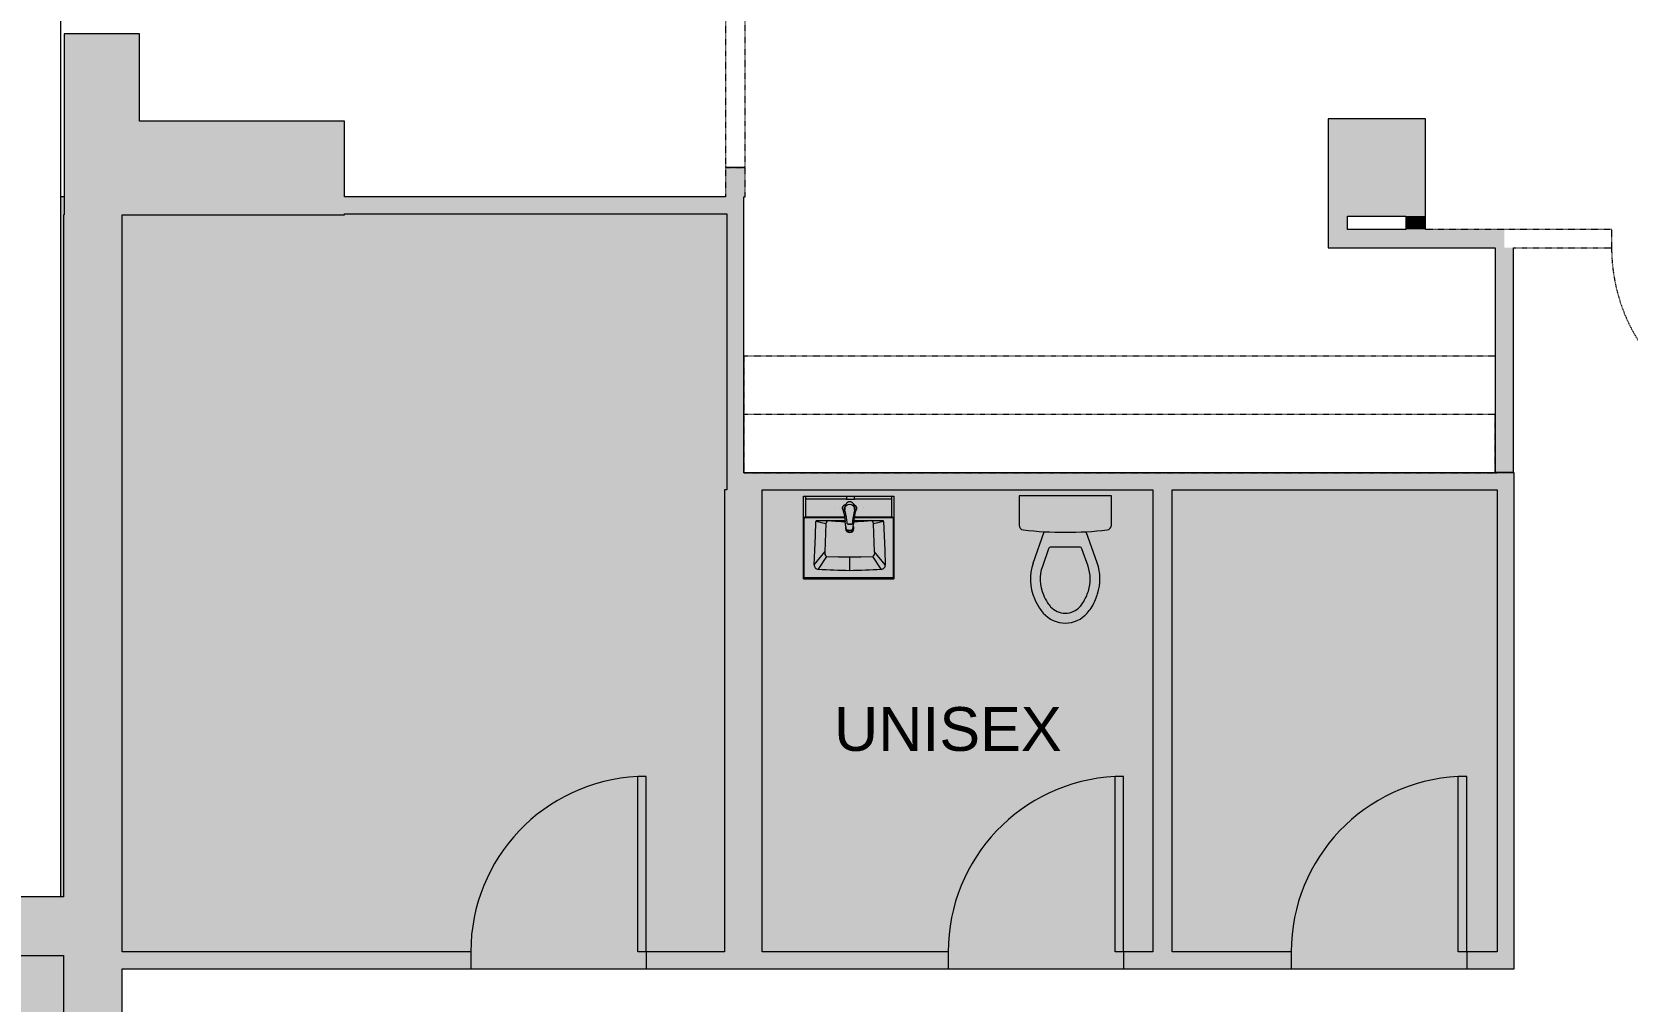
# Model space of a CAD drawing. Header units: inches. Extents: x -674 to 800, y -349 to 915.
# Drawn here: x -411.7 to -83.7, y 460.5 to 659.8 of the extents above; entities that cross this region are included whole.
import ezdxf

# ---------------------------------------------------------------- set-up
doc = ezdxf.new("R2010")
doc.units = ezdxf.units.IN
doc.header["$MEASUREMENT"] = 0
for name, pattern in [('Demolished', [0.1875, 0.125, -0.0625]), ('Demolished 3_128_', [0.046875, 0.023437, -0.023437]), ('Hidden 1_16_', [0.09375, 0.0625, -0.03125])]:
    doc.linetypes.add(name, pattern=pattern)
for name, color, linetype, lineweight in [('A-DETL-GENF', 92, 'Continuous', 9), ('A-DETL-THIN', 151, 'Continuous', 9), ('A-DOOR', 31, 'Continuous', 13), ('A-FLOR', 192, 'Continuous', 13), ('A-WALL', 113, 'Continuous', 13), ('A-WALL-PATT', 111, 'Continuous', 13), ('G-ANNO-TEXT', 231, 'Continuous', 9), ('P-SANR-FIXT', 6, 'Continuous', 13), ('Q-CASE', 31, 'Demolished', 9)]:
    doc.layers.add(name, color=color, linetype=linetype, lineweight=lineweight)
doc.styles.add('Arial_1', font='arial.ttf', dxfattribs={"height": 9})

# ---------------------------------------------------------------- blocks, each defined once
blk = doc.blocks.new('Single-Flush - 36_ x 84_-1515426-New Construction - Demolition Plan')
at = {"layer": 'A-DOOR', "color": 251, "lineweight": 20}
for p, q in [((16.25, 1.75), (16.25, 37.77)), ((18, 37.77), (16.25, 37.77)), ((18, 1.75), (18, 37.77)), ((18, 1.75), (16.25, 1.75))]:
    blk.add_line(p, q, dxfattribs=at)
at = {"layer": 'A-DOOR', "lineweight": 9}
blk.add_arc((18, 1.75), 36.07, 92.7812, 180, dxfattribs=at)
blk = doc.blocks.new('Toilet - Floor-Mounted - 2D - ADA-991295-New Construction - Demolition Plan')
at = {"layer": 'P-SANR-FIXT'}
for p, q in [((9.5, 0), (-9.5, 0)), ((-9.5, 0), (-9.5, -6)), ((9.5, -6), (9.5, 0)), ((-6.59, -13.86), (-4.32, -7.37)), ((6.57, -13.8), (4.32, -7.37)), ((-3.43, -10.9), (-4.71, -14.52)), ((2.96, -10.56), (-2.96, -10.56)), ((4.68, -14.46), (3.43, -10.9))]:
    blk.add_line(p, q, dxfattribs=at)
for centre, radius, start, end in [((-8.5, -6), 1, 180, 263.316), ((8.5, -6), 1, 276.684, 360), ((0, 66.53), 74.03, 263.316, 276.684), ((-2.96, -11.06), 0.5, 90, 160.6685), ((2.96, -11.06), 0.5, 19.3315, 90), ((2.84, -17.17), 10, 160.6685, 203.3287), ((2.84, -17.17), 8, 160.6685, 203.3287), ((-2.87, -17.11), 8, 342.1371, 19.3315), ((-2.87, -17.11), 10, 342.1371, 19.3315), ((-5.91, -16.13), 11.2, 328.4728, 342.1371), ((6.53, -15.58), 14.01, 203.3287, 212.3538), ((6.53, -15.58), 12.01, 203.3287, 212.1619), ((3.98, -16.66), 9.29, 214.879, 221.2014), ((0, -20.15), 4, 221.2014, 318.7986), ((-3.98, -16.66), 9.29, 318.7986, 325.0594), ((-5.91, -16.13), 13.2, 328.2162, 342.1371), ((3.98, -16.66), 11.29, 214.6359, 221.2014), ((0, -20.15), 6, 221.2014, 318.7986), ((-3.98, -16.66), 11.29, 318.7986, 325.3641)]:
    blk.add_arc(centre, radius, start, end, dxfattribs=at)
blk = doc.blocks.new('Sink - Restroom - Wall Mounted - Default-V5-New Construction - Demolition Plan')
at = {"layer": 'P-SANR-FIXT'}
for p, q in [((-9.51, 1.62), (-9.4, 1.62)), ((-9.51, -15.36), (-9.51, 1.62)), ((-9.4, 1.62), (-9.09, 1.62)), ((-9.09, 1.62), (-0.68, 1.62)), ((-9.09, 1.62), (-9.09, 1)), ((-0.68, 1), (-9.09, 1)), ((-9.09, 1), (-9.09, -2.41)), ((-0.68, 1.62), (0.03, 1.62)), ((-0.68, 1.62), (-0.68, 1)), ((-0.68, 1), (0.03, 1)), ((0.03, 1.62), (0.94, 1.62)), ((0.03, 1), (0.94, 1)), ((0.94, 1.62), (8.65, 1.62)), ((0.94, 1), (0.94, 1.62)), ((8.65, 1), (0.94, 1)), ((8.65, 1.62), (8.96, 1.62)), ((8.65, 1), (8.65, 1.62)), ((8.65, -2.41), (8.65, 1)), ((8.96, 1.62), (9.07, 1.62)), ((9.07, 1.62), (9.07, -15.35)), ((-9.13, -2.59), (-9.31, -2.77)), ((-9.31, -2.77), (-1.07, -2.77)), ((-9.13, -2.59), (-1.1, -2.59)), ((0.99, -2.77), (8.87, -2.77)), ((1.02, -2.59), (8.69, -2.59)), ((8.87, -2.77), (8.69, -2.59)), ((-9.45, -3.39), (-9.45, -15.09)), ((-4.92, -4.04), (-6.95, -3.56)), ((-6.93, -3.39), (-0.97, -3.39)), ((-4.92, -4.04), (-5.12, -9.79)), ((1.09, -3.39), (0.89, -3.41)), ((0.9, -3.39), (6.88, -3.39)), ((6.92, -3.56), (4.9, -4.04)), ((5.1, -9.79), (4.9, -4.04)), ((9, -15.09), (9, -3.39)), ((-7.34, -12.45), (-5.12, -9.79)), ((7.31, -12.45), (5.1, -9.79)), ((-4.76, -10.78), (-6.48, -13.38)), ((-4.76, -10.78), (-2.33, -10.87)), ((-2.33, -10.87), (2.3, -10.87)), ((-0.01, -13.63), (-0.01, -10.97)), ((2.3, -10.87), (4.73, -10.78)), ((6.46, -13.38), (4.73, -10.78)), ((-9.45, -15.09), (-9.51, -15.36)), ((-9.51, -15.36), (9.06, -15.36)), ((-9.45, -15.09), (9, -15.09)), ((9.07, -15.35), (9, -15.09)), ((9.06, -15.36), (9.07, -15.35))]:
    blk.add_line(p, q, dxfattribs=at)
at = {"layer": 'P-SANR-FIXT', "flags": 128}
for points in [[(-9.31, -2.77), (-9.35, -2.8), (-9.38, -2.87), (-9.41, -2.97), (-9.43, -3.09), (-9.44, -3.24), (-9.45, -3.39)], [(-9.09, -2.41), (-9.09, -2.45), (-9.1, -2.49), (-9.1, -2.53), (-9.11, -2.56), (-9.12, -2.58), (-9.13, -2.59)], [(8.69, -2.59), (8.68, -2.58), (8.67, -2.56), (8.66, -2.53), (8.65, -2.49), (8.65, -2.45), (8.65, -2.41)], [(9, -3.39), (9, -3.24), (8.99, -3.09), (8.97, -2.97), (8.94, -2.87), (8.91, -2.8), (8.87, -2.77)], [(-7.34, -12.45), (-7.21, -9.49), (-7.08, -6.52), (-6.95, -3.56)], [(6.92, -3.56), (7.05, -6.52), (7.18, -9.49), (7.31, -12.45)], [(-0.01, -10.97), (-1.17, -10.92), (-2.33, -10.87)], [(2.3, -10.87), (1.14, -10.92), (-0.01, -10.97)]]:
    blk.add_lwpolyline(points, dxfattribs=at)
at = {"layer": 'P-SANR-FIXT'}
for centre, radius, start, end in [((-6.11, -3.6), 0.84, 165.4525, 177.4886), ((-4.26, -4.04), 0.663, 91.9155, 180), ((-1, 29.17), 32.72, 264.4886, 270.0864), ((0.01, -5.01), 0.856, 155.7776, 180), ((0.01, -5.01), 0.856, 180, 360), ((0.01, -5.01), 0.856, 0, 30), ((0.97, 29.17), 32.72, 269.8373, 275.5114), ((4.23, -4.04), 0.663, 360, 88.0845), ((5.98, -3.73), 0.961, 9.8799, 20.659), ((-4.24, -10.03), 0.913, 164.557, 235.5318), ((4.22, -10.03), 0.913, 304.4682, 15.443), ((-6.45, -12.49), 0.892, 177.4886, 267.793), ((6.42, -12.49), 0.892, 272.207, 2.5114), ((2.32, 131.11), 144.75, 266.5114, 269.0747), ((-2.35, 131.11), 144.75, 270.9253, 273.4886)]:
    blk.add_arc(centre, radius, start, end, dxfattribs=at)
blk = doc.blocks.new('Faucet-Restroom - Default-V6-New Construction - Demolition Plan')
at = {"layer": 'P-SANR-FIXT'}
for p, q in [((-0.66, 6.13), (-0.66, 5.94)), ((0.34, 5.94), (0.34, 6.13)), ((-1.16, 1.72), (-1.16, 1.46)), ((0.84, 1.47), (0.84, 1.72))]:
    blk.add_line(p, q, dxfattribs=at)
at = {"layer": 'P-SANR-FIXT', "flags": 128}
for points in [[(-1.05, 4.3), (-1.11, 3.84), (-1.23, 3.08), (-1.32, 2.6), (-1.38, 2.3), (-1.47, 1.95), (-1.51, 1.84), (-1.52, 1.8)], [(-0.81, 5.94), (-0.91, 5.28), (-0.97, 4.81), (-1.05, 4.3)], [(-0.65, 6.16), (-0.62, 6.18), (-0.58, 6.2), (-0.53, 6.23), (-0.46, 6.24), (-0.38, 6.26), (-0.29, 6.27), (-0.2, 6.27), (-0.11, 6.27), (-0.02, 6.27), (0.07, 6.26), (0.15, 6.24), (0.21, 6.23), (0.27, 6.2), (0.31, 6.18), (0.34, 6.16)], [(0.5, 5.94), (0.6, 5.29), (0.74, 4.36), (0.75, 4.3)], [(1.25, 1.82), (1.24, 1.86), (1.21, 1.95), (1.16, 2.09), (1.05, 2.54), (0.93, 3.18), (0.82, 3.83), (0.75, 4.3)], [(-3.08, 1.33), (-3.08, 1.33), (-3.08, 1.33), (-3.08, 1.33), (-3.08, 1.33), (-3.08, 1.33), (-3.08, 1.33), (-3.08, 1.33), (-3.08, 1.33), (-3.08, 1.33), (-3.08, 1.33), (-3.08, 1.33), (-3.08, 1.33), (-3.08, 1.33), (-3.08, 1.33), (-3.08, 1.33), (-3.08, 1.33), (-3.08, 1.33), (-3.08, 1.33), (-3.08, 1.33), (-3.08, 1.33), (-3.08, 1.33), (-3.08, 1.33), (-3.08, 1.33), (-3.08, 1.33), (-3.08, 1.32), (-3.08, 1.32), (-3.08, 1.32), (-3.08, 1.32), (-3.08, 1.32), (-3.08, 1.32), (-3.08, 1.32), (-3.08, 1.32), (-3.08, 1.32), (-3.08, 1.32), (-3.08, 1.32), (-3.08, 1.32), (-3.08, 1.32), (-3.08, 1.32), (-3.08, 1.32), (-3.08, 1.32), (-3.08, 1.32), (-3.08, 1.32), (-3.08, 1.32), (-3.08, 1.32), (-3.08, 1.31), (-3.08, 1.31), (-3.08, 1.31), (-3.08, 1.31), (-3.08, 1.31), (-3.08, 1.31), (-3.08, 1.31), (-3.08, 1.31), (-3.08, 1.31), (-3.08, 1.31), (-3.08, 1.31), (-3.08, 1.31), (-3.08, 1.31), (-3.08, 1.31), (-3.08, 1.31), (-3.08, 1.31), (-3.08, 1.31), (-3.08, 1.31), (-3.08, 1.31), (-3.08, 1.31), (-3.08, 1.31), (-3.08, 1.31), (-3.08, 1.31), (-3.08, 1.31), (-3.08, 1.31), (-3.08, 1.31)], [(-1.24, 1.75), (-1.2, 2.01), (-1.09, 2.26)], [(0.93, 1.75), (0.89, 1.48), (0.78, 1.23), (0.61, 1.02), (0.39, 0.86), (0.12, 0.76), (-0.16, 0.72), (-0.44, 0.76), (-0.7, 0.86), (-0.92, 1.02), (-1.09, 1.23), (-1.2, 1.48), (-1.24, 1.75)], [(-1.15, 1.81), (-1.16, 1.77), (-1.16, 1.73), (-1.16, 1.72)], [(-1.1, 2.23), (-1.1, 2.24), (-1.07, 2.32), (-1.03, 2.52)], [(0.68, 2.56), (0.73, 2.37), (0.76, 2.29), (0.77, 2.26)], [(0.78, 2.26), (0.89, 2.01), (0.93, 1.75)], [(0.84, 1.72), (0.84, 1.76), (0.84, 1.8), (0.84, 1.84)], [(2.93, 1.31), (2.93, 1.31), (2.93, 1.31), (2.93, 1.31), (2.93, 1.31), (2.93, 1.31), (2.93, 1.31), (2.93, 1.31), (2.93, 1.31), (2.93, 1.31), (2.93, 1.31), (2.93, 1.31), (2.93, 1.31), (2.93, 1.31), (2.93, 1.31), (2.93, 1.31), (2.93, 1.31), (2.93, 1.31), (2.93, 1.31), (2.93, 1.31), (2.93, 1.31), (2.93, 1.31), (2.93, 1.31), (2.93, 1.31), (2.93, 1.31), (2.93, 1.31), (2.93, 1.32), (2.93, 1.32), (2.93, 1.32), (2.93, 1.32), (2.93, 1.32), (2.93, 1.32), (2.93, 1.32), (2.93, 1.32), (2.93, 1.32), (2.93, 1.32), (2.93, 1.32), (2.93, 1.32), (2.93, 1.32), (2.93, 1.32), (2.93, 1.32), (2.93, 1.32), (2.93, 1.32), (2.93, 1.32), (2.93, 1.32), (2.93, 1.32), (2.93, 1.33), (2.93, 1.33), (2.93, 1.33), (2.93, 1.33), (2.93, 1.33), (2.93, 1.33), (2.93, 1.33), (2.93, 1.33), (2.93, 1.33), (2.93, 1.33), (2.93, 1.33), (2.93, 1.33), (2.93, 1.33), (2.93, 1.33), (2.93, 1.33), (2.93, 1.33), (2.93, 1.33), (2.93, 1.33), (2.93, 1.33), (2.93, 1.33), (2.93, 1.33), (2.93, 1.33), (2.93, 1.33), (2.93, 1.33), (2.93, 1.33)]]:
    blk.add_lwpolyline(points, dxfattribs=at)
at = {"layer": 'P-SANR-FIXT'}
for centre, major_axis, start_param, end_param in [((-0.18, 4.69), (1.96, 0), 1.327973, 1.81362), ((-0.18, 4.97), (1.61, 0), 4.415652, 5.009126)]:
    blk.add_ellipse(centre, major_axis=major_axis, ratio=0.079199, start_param=start_param, end_param=end_param, dxfattribs=at)
for points, knots in [([(-1.24, 1.75), (-1.19, 1.86), (-1.09, 2.18), (-0.95, 2.9), (-0.85, 3.5), (-0.8, 3.82)], [0, 0, 0, 0, 0.25, 0.5, 0.7453273, 0.7453273, 0.7453273, 0.7453273]), ([(-0.81, 5.94), (-0.81, 5.96), (-0.76, 6.01), (-0.58, 6.06), (-0.34, 6.09), (-0.09, 6.09), (0.1, 6.08), (0.24, 6.06), (0.33, 6.04), (0.4, 6.02), (0.46, 5.99), (0.49, 5.97), (0.5, 5.95), (0.5, 5.94)], [-1, -1, -1, -1, -0.852941, -0.705882, -0.588235, -0.470588, -0.352941, -0.294118, -0.235294, -0.176471, -0.117647, -0.058824, 0, 0, 0, 0]), ([(0.45, 3.82), (0.5, 3.5), (0.61, 2.9), (0.77, 2.18), (0.87, 1.86), (0.93, 1.75)], [0.2546727, 0.2546727, 0.2546727, 0.2546727, 0.5, 0.75, 1, 1, 1, 1]), ([(-1.58, 1.58), (-1.57, 1.65), (-1.55, 1.72), (-1.52, 1.79), (-1.52, 1.8)], [0, 0, 0, 0, 0.05555556, 0.06468184, 0.06468184, 0.06468184, 0.06468184]), ([(-0.98, 0.72), (-1.05, 0.75), (-1.14, 0.82), (-1.24, 0.9), (-1.29, 0.95), (-1.34, 0.99), (-1.38, 1.05), (-1.42, 1.1), (-1.45, 1.14), (-1.47, 1.16), (-1.49, 1.2), (-1.51, 1.26), (-1.54, 1.32), (-1.56, 1.37), (-1.57, 1.43), (-1.58, 1.49), (-1.58, 1.55), (-1.58, 1.58)], [0, 0, 0, 0, 0.2, 0.3, 0.35, 0.4, 0.475, 0.55, 0.5875, 0.60625, 0.625, 0.7, 0.775, 0.8125, 0.85, 0.925, 1, 1, 1, 1]), ([(-1.15, 1.36), (-1.15, 1.29), (-1.13, 1.13), (-1.06, 0.91), (-1.01, 0.78), (-0.98, 0.72)], [0.68454, 0.68454, 0.68454, 0.68454, 0.7777778, 0.8888889, 1, 1, 1, 1]), ([(-0.98, 0.72), (-0.95, 0.67), (-0.9, 0.6), (-0.84, 0.53), (-0.8, 0.49), (-0.77, 0.46), (-0.74, 0.44), (-0.7, 0.4), (-0.64, 0.36), (-0.58, 0.33), (-0.54, 0.3), (-0.5, 0.28), (-0.46, 0.27), (-0.4, 0.25), (-0.31, 0.22), (-0.22, 0.21), (-0.16, 0.21)], [0, 0, 0, 0, 0.166667, 0.25, 0.291667, 0.333333, 0.375, 0.416667, 0.5, 0.583333, 0.625, 0.666667, 0.708333, 0.75, 0.833333, 1, 1, 1, 1]), ([(-0.16, 0.21), (-0.1, 0.21), (-0.01, 0.22), (0.08, 0.25), (0.13, 0.26), (0.17, 0.28), (0.21, 0.3), (0.25, 0.32), (0.31, 0.35), (0.36, 0.39), (0.4, 0.42), (0.43, 0.45), (0.46, 0.47), (0.5, 0.51), (0.56, 0.58), (0.61, 0.64), (0.64, 0.68)], [0, 0, 0, 0, 0.166667, 0.25, 0.291667, 0.333333, 0.375, 0.416667, 0.5, 0.583333, 0.625, 0.666667, 0.708333, 0.75, 0.833333, 1, 1, 1, 1]), ([(1.32, 1.58), (1.32, 1.54), (1.31, 1.48), (1.3, 1.41), (1.28, 1.35), (1.26, 1.29), (1.24, 1.24), (1.22, 1.2), (1.2, 1.16), (1.17, 1.13), (1.15, 1.09), (1.11, 1.04), (1.07, 1), (1.03, 0.95), (0.99, 0.91), (0.93, 0.86), (0.82, 0.78), (0.72, 0.72), (0.64, 0.68)], [0, 0, 0, 0, 0.1, 0.15, 0.2, 0.25, 0.3, 0.35, 0.375, 0.4, 0.45, 0.5, 0.55, 0.6, 0.65, 0.7, 0.8, 1, 1, 1, 1]), ([(0.64, 0.68), (0.67, 0.74), (0.73, 0.87), (0.81, 1.11), (0.83, 1.28), (0.84, 1.37)], [0, 0, 0, 0, 0.1111111, 0.2222222, 0.3329449, 0.3329449, 0.3329449, 0.3329449]), ([(1.25, 1.82), (1.26, 1.79), (1.29, 1.72), (1.31, 1.64), (1.32, 1.58)], [0.9320871, 0.9320871, 0.9320871, 0.9320871, 0.95833333, 1, 1, 1, 1])]:
    blk.add_open_spline(points, degree=3, knots=knots, dxfattribs=at)
for points in [[(-0.8, 3.83), (-0.75, 4.16), (-0.7, 4.5), (-0.66, 4.84)], [(0.29, 4.84), (0.34, 4.5), (0.39, 4.16), (0.45, 3.83)]]:
    blk.add_open_spline(points, degree=3, dxfattribs=at)
blk = doc.blocks.new('Single-Flush - 36_ x 84_-1515770-New Construction - Demolition Plan')
at = {"layer": 'A-DOOR', "color": 251, "linetype": 'Hidden 1_16_', "lineweight": 20}
for p, q in [((16.25, -1.87), (16.25, -37.9)), ((18, -1.87), (16.25, -1.87)), ((18, -1.87), (18, -37.9)), ((18, -37.9), (16.25, -37.9))]:
    blk.add_line(p, q, dxfattribs=at)
at = {"layer": 'A-DOOR', "color": 252, "linetype": 'Demolished 3_128_', "lineweight": 9}
blk.add_arc((18, -1.87), 36.07, 180, 267.2188, dxfattribs=at)
blk = doc.blocks.new('Counter Top _No Backsplash_ - Standard Counter Top-1621462-New Construction - Demolition Plan')
at = {"layer": 'Q-CASE', "color": 252, "linetype": 'Demolished 3_128_'}
for p, q in [((107.25, 0), (-47.26, 0)), ((-47.26, 0), (-47.26, -12)), ((-47.26, -12), (-47.26, -24)), ((-47.26, -24), (107.25, -24)), ((107.25, -24), (107.61, -24)), ((107.61, -23.86), (107.61, -24))]:
    blk.add_line(p, q, dxfattribs=at)
blk = doc.blocks.new('Upper Cabinet - Standard Upper Cabinet-1621738-New Construction - Demolition Plan')
at = {"layer": 'Q-CASE', "color": 252, "linetype": 'Demolished 3_128_'}
for p, q in [((107.25, 0), (-47.26, 0)), ((-47.26, 0), (-47.26, -12)), ((107.25, -12), (107.25, 0)), ((-47.26, -12), (107.25, -12))]:
    blk.add_line(p, q, dxfattribs=at)

msp = doc.modelspace()

# ---------------------------------------------------------------- hatches: boundary and pattern name
at = {"layer": 'A-DETL-GENF'}
h = msp.add_hatch(color=9, dxfattribs=at)
h.paths.add_polyline_path([(-348.71, 126.28), (-347.84, 126.28), (-347.84, 161.03), (-348.71, 161.03), (-348.71, 143.15), (-366.71, 143.15), (-366.71, 161.03), (-392.96, 161.03), (-392.96, 126.28), (-350.09, 126.28)], flags=0)
h.paths.add_polyline_path([(-673.61, 161.4), (-673.61, 268.9), (-673.71, 268.9), (-673.71, 161.4)], flags=0)
h.paths.add_polyline_path([(-372.79, 165.03), (-347.84, 165.03), (-347.84, 199.65), (-343.84, 199.65), (-343.84, 235.65), (-347.84, 235.65), (-347.84, 241.65), (-393.21, 241.65), (-393.21, 240.9), (-405.21, 240.9), (-405.24, 264.9), (-669.61, 264.9), (-669.61, 165.4), (-404.96, 165.4), (-404.96, 180.4), (-392.96, 180.4), (-392.96, 165.03)], flags=0)
h.paths.add_polyline_path([(-300.21, 242.28), (-264.21, 242.28), (-264.21, 245.65), (-259.21, 245.65), (-259.21, 274.37), (-305.21, 274.37), (-305.21, 245.65), (-300.21, 245.65)], flags=0)
h.paths.add_polyline_path([(-125.71, 245.65), (-113.21, 245.65), (-113.21, 347.11), (-125.71, 347.11), (-125.71, 255.59)], flags=0)
h.paths.add_polyline_path([(-255.21, 245.65), (-241.46, 245.65), (-241.46, 348.85), (-255.21, 348.85), (-255.21, 253.32)], flags=0)
h.paths.add_polyline_path([(-237.46, 245.65), (-189.46, 245.65), (-189.46, 249.51), (-188.46, 249.51), (-188.46, 245.65), (-129.71, 245.65), (-129.71, 347.11), (-154.99, 347.11), (-154.99, 396.54), (-200.14, 396.54), (-200.14, 400.54), (-109.84, 400.54), (-109.84, 401.28), (-393.21, 401.28), (-393.21, 400.54), (-305.14, 400.54), (-305.14, 396.54), (-349.96, 396.54), (-349.96, 380.54), (-377.09, 380.54), (-377.09, 311.65), (-350.09, 311.65), (-350.09, 307.65), (-377.09, 307.65), (-377.09, 276.87), (-359.21, 276.87), (-359.21, 275.87), (-377.09, 275.87), (-377.09, 245.65), (-309.21, 245.65), (-309.21, 278.37), (-308.21, 278.37), (-308.21, 284.52), (-307.21, 284.52), (-307.21, 278.37), (-259.21, 278.37), (-259.21, 313.02), (-307.21, 313.02), (-307.21, 308.52), (-308.21, 308.52), (-308.21, 318.52), (-307.21, 318.52), (-307.21, 314.02), (-259.21, 314.02), (-259.21, 348.85), (-307.21, 348.85), (-307.21, 342.52), (-308.21, 342.52), (-308.21, 352.85), (-250.14, 352.85), (-250.14, 396.54), (-269.14, 396.54), (-269.14, 400.54), (-236.14, 400.54), (-236.14, 396.54), (-246.14, 396.54), (-246.14, 352.85), (-187.89, 352.85), (-187.89, 348.85), (-237.46, 348.85), (-237.46, 315.9), (-189.46, 315.9), (-189.46, 320.03), (-188.46, 320.03), (-188.46, 309.39), (-189.46, 309.39), (-189.46, 314.9), (-237.46, 314.9), (-237.46, 279.87), (-189.46, 279.87), (-189.46, 285.39), (-188.46, 285.39), (-188.46, 273.51), (-189.46, 273.51), (-189.46, 278.87), (-237.46, 278.87), (-237.46, 264.22)], flags=0)
h.paths.add_polyline_path([(-381.09, 245.65), (-381.09, 380.54), (-393.21, 380.54), (-393.21, 245.65)], flags=0)
h.paths.add_polyline_path([(-405.21, 276.9), (-405.21, 417.9), (-393.21, 417.9), (-393.21, 453.9), (-405.21, 453.9), (-405.21, 469.93), (-500.96, 469.93), (-500.96, 276.9), (-405.28, 276.9)], flags=0)
h.paths.add_polyline_path([(-371.26, 329.2), (-371.26, 329.2), (-371.26, 330.59)], flags=0)
h.paths.add_polyline_path([(-189.46, 344.03), (-189.46, 348.66), (-188.46, 348.66), (-188.46, 344.03)], flags=0)
h.paths.add_polyline_path([(-120.71, 351.11), (-109.84, 351.11), (-109.84, 387.61), (-120.71, 387.61), (-120.71, 353.61)], flags=0)
h.paths.add_polyline_path([(-127.96, 351.11), (-122.96, 351.11), (-122.96, 392.61), (-113.96, 392.61), (-113.96, 395.54), (-127.96, 395.54), (-127.96, 380.54), (-145.96, 380.54), (-145.96, 395.54), (-150.99, 395.54), (-150.99, 351.11), (-129.71, 351.11)], flags=0)
h.paths.add_polyline_path([(-371.26, 366.2), (-371.26, 366.2), (-371.26, 367.77)], flags=0)
h.paths.add_polyline_path([(-372.79, 384.54), (-367.96, 384.54), (-367.96, 396.54), (-393.21, 396.54), (-393.21, 384.54), (-377.09, 384.54)], flags=0)
h.paths.add_polyline_path([(-116.71, 467.15), (-116.71, 470.65), (-110.46, 470.65), (-110.46, 565.65), (-177.25, 565.65), (-177.25, 470.65), (-152.71, 470.65), (-152.71, 467.15), (-127.96, 467.15)], flags=0)
h.paths.add_polyline_path([(-200.14, 467.15), (-187.25, 467.15), (-187.25, 470.65), (-181.25, 470.65), (-181.25, 565.65), (-261.55, 565.65), (-261.55, 470.65), (-223.25, 470.65), (-223.25, 467.15)], flags=0)
h.paths.add_polyline_path([(-285.42, 467.15), (-285.42, 470.65), (-269.3, 470.65), (-269.3, 565.65), (-268.84, 565.65), (-268.84, 622.4), (-347.46, 622.4), (-347.46, 622.15), (-393.21, 622.13), (-393.21, 470.65), (-321.42, 470.65), (-321.42, 467.15), (-305.14, 467.15)], flags=0)
h.paths.add_polyline_path([(-405.21, 481.93), (-405.21, 622.15), (-405.09, 622.15), (-405.09, 625.9), (-405.84, 625.9), (-405.84, 481.93)], flags=0)
at = {"layer": 'A-WALL-PATT'}
h = msp.add_hatch(color=253, dxfattribs=at)
h.paths.add_polyline_path([(-269.07, 625.9), (-265.09, 625.9), (-265.09, 631.9), (-269.09, 631.9), (-269.09, 625.9)], flags=0)
h.paths.add_polyline_path([(-269.09, 667.9), (-265.09, 667.9), (-265.09, 698.39), (-269.09, 698.39)], flags=0)
for points in [[(-393.21, 622.15), (-389.59, 622.15), (-389.59, 659.4), (-405.09, 659.4), (-405.09, 622.15)], [(-372.79, 622.15), (-347.46, 622.15), (-347.46, 641.4), (-389.59, 641.4), (-389.59, 622.15), (-373.01, 622.15)], [(-145.21, 621.9), (-125.21, 621.9), (-125.21, 641.9), (-145.21, 641.9), (-145.21, 631.95)], [(-268.84, 622.4), (-268.84, 625.9), (-347.46, 625.9), (-347.46, 622.4), (-299.05, 622.4)], [(-268.84, 569.15), (-265.34, 569.15), (-265.34, 625.9), (-268.84, 625.9), (-268.84, 569.3)], [(-145.21, 615.42), (-141.21, 615.42), (-141.21, 621.9), (-145.21, 621.9), (-145.21, 619.17)], [(-125.21, 619.17), (-125.21, 621.9), (-129.21, 621.9), (-129.21, 619.17)], [(-130.51, 615.42), (-108.95, 615.42), (-108.95, 619.17), (-141.21, 619.17), (-141.21, 615.42)], [(-110.6, 569.3), (-107.07, 569.32), (-107.07, 615.42), (-110.82, 615.42), (-110.82, 569.3)], [(-181.25, 565.65), (-110.46, 565.65), (-110.46, 569.15), (-268.84, 569.15), (-268.84, 565.65), (-225.31, 565.65)], [(-110.46, 470.65), (-106.96, 470.65), (-106.96, 569.15), (-110.46, 569.15), (-110.46, 516.15)], [(-261.55, 470.65), (-261.55, 565.65), (-269.3, 565.65), (-269.3, 470.65)], [(-177.25, 470.65), (-177.25, 565.65), (-181.25, 565.65), (-181.25, 470.65)], [(-512.96, 469.93), (-405.21, 469.93), (-405.21, 481.93), (-512.96, 481.93)]]:
    msp.add_hatch(color=253, dxfattribs=at).paths.add_polyline_path(points, flags=0)
h = msp.add_hatch(color=253, dxfattribs=at)
h.paths.add_polyline_path([(-395.48, 240.9), (-393.21, 240.9), (-393.21, 417.9), (-405.21, 417.9), (-405.21, 240.9)], flags=0)
h.paths.add_polyline_path([(-405.21, 453.9), (-393.21, 453.9), (-393.21, 622.15), (-405.21, 622.15), (-405.21, 466.57)], flags=0)
h = msp.add_hatch(color=253, dxfattribs=at)
h.paths.add_polyline_path([(-110.46, 467.15), (-106.96, 467.15), (-106.96, 470.65), (-116.71, 470.65), (-116.71, 467.15), (-113.96, 467.15)], flags=0)
h.paths.add_polyline_path([(-152.71, 467.15), (-152.71, 470.65), (-187.25, 470.65), (-187.25, 467.15), (-154.99, 467.15)], flags=0)
h.paths.add_polyline_path([(-261.55, 467.15), (-223.25, 467.15), (-223.25, 470.65), (-285.42, 470.65), (-285.42, 467.15), (-268.84, 467.15)], flags=0)
h.paths.add_polyline_path([(-393.21, 467.15), (-321.42, 467.15), (-321.42, 470.65), (-393.21, 470.65), (-393.21, 469.93)], flags=0)

# ---------------------------------------------------------------- linework, layer by layer
at = {"layer": 'A-DETL-THIN'}
for p, q in [((-405.09, 625.9), (-405.84, 625.9)), ((-405.84, 625.9), (-405.84, 481.93)), ((-321.42, 467.15), (-285.42, 467.15)), ((-223.25, 467.15), (-187.25, 467.15)), ((-152.71, 467.15), (-116.71, 467.15))]:
    msp.add_line(p, q, dxfattribs=at)
at = {"layer": 'A-FLOR'}
msp.add_line((-405.84, 845.4), (-405.84, 481.93), dxfattribs=at)
at = {"layer": 'A-WALL', "color": 251, "linetype": 'Hidden 1_16_', "lineweight": 20}
for p, q in [((-269.09, 698.39), (-269.09, 625.9)), ((-265.09, 625.9), (-265.09, 694.39)), ((-86.84, 619.17), (-125.21, 619.17)), ((-86.84, 615.42), (-86.84, 619.17)), ((-107.07, 615.42), (-86.84, 615.42))]:
    msp.add_line(p, q, dxfattribs=at)
at = {"layer": 'A-WALL', "color": 251, "lineweight": 20}
for p, q in [((-389.59, 659.4), (-405.09, 659.4)), ((-405.09, 659.4), (-405.09, 622.15)), ((-389.59, 641.4), (-389.59, 659.4)), ((-347.46, 641.4), (-389.59, 641.4)), ((-347.46, 625.9), (-347.46, 641.4)), ((-125.21, 641.9), (-145.21, 641.9)), ((-145.21, 641.9), (-145.21, 615.42)), ((-125.21, 619.17), (-125.21, 641.9)), ((-269.09, 625.9), (-347.46, 625.9)), ((-265.34, 569.15), (-265.34, 625.9)), ((-265.34, 625.9), (-265.09, 625.9)), ((-405.09, 622.15), (-405.21, 622.15)), ((-405.21, 622.15), (-405.21, 481.93)), ((-393.21, 470.65), (-393.21, 622.15)), ((-393.21, 622.15), (-347.46, 622.15)), ((-347.46, 622.15), (-347.46, 622.4)), ((-347.46, 622.4), (-268.84, 622.4)), ((-268.84, 622.4), (-268.84, 565.65)), ((-141.21, 621.9), (-129.21, 621.9)), ((-141.21, 619.17), (-141.21, 621.9)), ((-129.21, 621.9), (-129.21, 619.17)), ((-129.21, 619.17), (-141.21, 619.17)), ((-145.21, 615.42), (-110.82, 615.42)), ((-110.82, 615.42), (-110.82, 569.3)), ((-107.07, 569.3), (-107.07, 615.42)), ((-106.96, 569.15), (-265.34, 569.15)), ((-110.82, 569.3), (-107.07, 569.3)), ((-106.96, 467.15), (-106.96, 569.15)), ((-268.84, 565.65), (-269.3, 565.65)), ((-269.3, 565.65), (-269.3, 470.65)), ((-261.55, 565.65), (-181.25, 565.65)), ((-261.55, 470.65), (-261.55, 565.65)), ((-181.25, 565.65), (-181.25, 470.65)), ((-177.25, 565.65), (-110.46, 565.65)), ((-177.25, 470.65), (-177.25, 565.65)), ((-110.46, 565.65), (-110.46, 470.65)), ((-405.21, 481.93), (-512.96, 481.93)), ((-500.96, 469.93), (-405.21, 469.93)), ((-405.21, 469.93), (-405.21, 453.9)), ((-321.42, 470.65), (-393.21, 470.65)), ((-321.42, 467.15), (-321.42, 470.65)), ((-269.3, 470.65), (-285.42, 470.65)), ((-285.42, 470.65), (-285.42, 467.15)), ((-223.25, 470.65), (-261.55, 470.65)), ((-223.25, 467.15), (-223.25, 470.65)), ((-181.25, 470.65), (-187.25, 470.65)), ((-187.25, 470.65), (-187.25, 467.15)), ((-152.71, 470.65), (-177.25, 470.65)), ((-152.71, 467.15), (-152.71, 470.65)), ((-110.46, 470.65), (-116.71, 470.65)), ((-116.71, 470.65), (-116.71, 467.15)), ((-393.21, 453.9), (-393.21, 467.15)), ((-393.21, 467.15), (-321.42, 467.15)), ((-285.42, 467.15), (-223.25, 467.15)), ((-187.25, 467.15), (-152.71, 467.15)), ((-116.71, 467.15), (-106.96, 467.15))]:
    msp.add_line(p, q, dxfattribs=at)
at = {"layer": 'A-WALL'}
msp.add_line((-265.09, 631.9), (-269.09, 631.9), dxfattribs=at)
at = {"layer": 'A-WALL', "color": 252, "linetype": 'Demolished 3_128_', "lineweight": 9}
msp.add_line((-269.09, 631.9), (-265.09, 631.9), dxfattribs=at)

# ---------------------------------------------------------------- block references
at = {"layer": 'A-DOOR', "color": 252, "linetype": 'Demolished 3_128_', "lineweight": 9}
msp.add_blockref('Single-Flush - 36_ x 84_-1515770-New Construction - Demolition Plan', (-68.84, 617.3), dxfattribs=at)
at = {"layer": 'A-DOOR'}
for p in [(-303.42, 468.9), (-205.25, 468.9), (-134.71, 468.9)]:
    msp.add_blockref('Single-Flush - 36_ x 84_-1515426-New Construction - Demolition Plan', p, dxfattribs=at)
at = {"layer": 'P-SANR-FIXT'}
for name, p in [('Sink - Restroom - Wall Mounted - Default-V5-New Construction - Demolition Plan', (-243.56, 562.7)), ('Toilet - Floor-Mounted - 2D - ADA-991295-New Construction - Demolition Plan', (-199.25, 564.4))]:
    msp.add_blockref(name, p, dxfattribs=at)
at = {"layer": 'P-SANR-FIXT', "rotation": 180}
msp.add_blockref('Faucet-Restroom - Default-V6-New Construction - Demolition Plan', (-243.74, 563.39), dxfattribs=at)
at = {"layer": 'Q-CASE', "color": 252, "linetype": 'Demolished 3_128_'}
msp.add_blockref('Counter Top _No Backsplash_ - Standard Counter Top-1621462-New Construction - Demolition Plan', (-218.07, 593.15), dxfattribs=at)
at = {"layer": 'Q-CASE', "color": 252, "linetype": 'Demolished 3_128_', "rotation": 180}
msp.add_blockref('Upper Cabinet - Standard Upper Cabinet-1621738-New Construction - Demolition Plan', (-158.08, 569.15), dxfattribs=at)

# ---------------------------------------------------------------- texts
at = {"layer": 'G-ANNO-TEXT', "color": 7, "insert": (-246.79, 520.97), "char_height": 9, "width": 56.964, "attachment_point": 1, "style": 'Arial_1'}
msp.add_mtext('UNISEX', dxfattribs=at)

doc.saveas('drawing.dxf')
